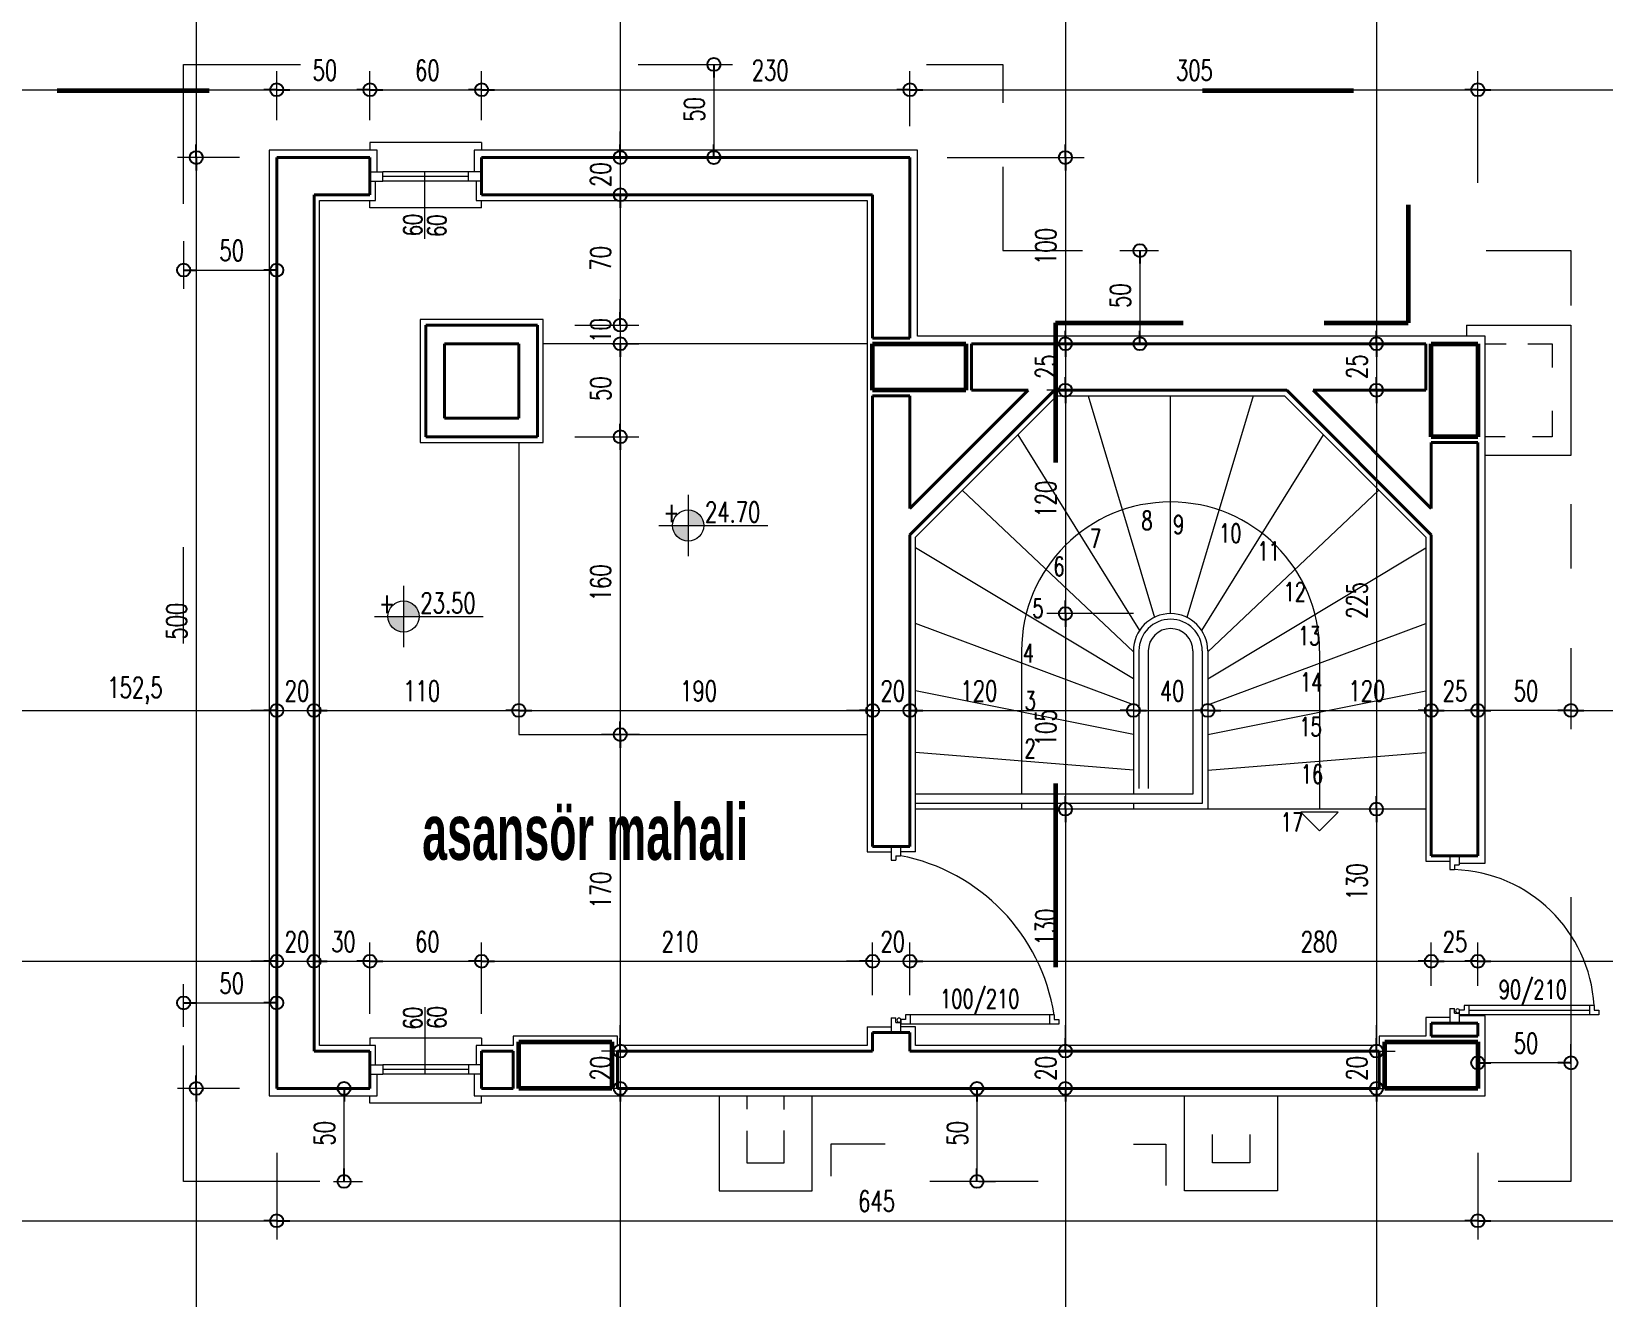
# Model space of a CAD drawing. Header units: millimetres. Extents: x 2016.56 to 2021.8, y 13721.83 to 13722.48.
# Drawn here: x 2018.4414 to 2018.6103, y 13722.1103 to 13722.2463 of the extents above; entities that cross this region are included whole.
import ezdxf

# ---------------------------------------------------------------- set-up
doc = ezdxf.new("R2010")
doc.units = ezdxf.units.MM
for name, pattern in [('ACAD_ISO04W100', [30, 24, -3, 0, -3]), ('ACAD_ISO07W100', [3, 0, -3]), ('HIDDEN', [0.375, 0.25, -0.125])]:
    doc.linetypes.add(name, pattern=pattern)
doc.layers.get('0').update_dxf_attribs({"lineweight": 20})
for name, color, linetype, lineweight in [('aks', 1, 'Continuous', 9), ('DH', 7, 'Continuous', 20), ('DUVAR', 4, 'Continuous', 40), ('DV', 7, 'Continuous', 20), ('kesit', 5, 'Continuous', 60), ('kolon', 5, 'Continuous', 60), ('PENCERE', 3, 'Continuous', 13), ('SIVA', 7, 'Continuous', 20), ('TEFRİŞ', 11, 'Continuous', 9), ('TEXT', 7, 'Continuous', 20)]:
    doc.layers.add(name, color=color, linetype=linetype, lineweight=lineweight)
doc.styles.get("Standard").update_dxf_attribs({"font": 'txt.shx', "width": 0.7, "height": 11})
doc.styles.add('style1', font='swisscbo.ttf', dxfattribs={"width": 0.75, "height": 11})

msp = doc.modelspace()

# ---------------------------------------------------------------- hatches: boundary and pattern name
at = {"layer": 'TEXT'}
h = msp.add_hatch(color=256, dxfattribs=at)
h.paths.add_polyline_path([(2018.511975372165, 13722.19325363505), (2018.510295372166, 13722.19325363505, 0.414213562373095), (2018.511975372165, 13722.19157363505)])
h.paths.add_polyline_path([(2018.511975372165, 13722.19493363505), (2018.511975372165, 13722.19325363505), (2018.513655372165, 13722.19325363505, 0.4142135623730571)])
h = msp.add_hatch(color=256, dxfattribs=at)
h.paths.add_polyline_path([(2018.481409301934, 13722.18348914332), (2018.479729301934, 13722.18348914332, 0.414213562373095), (2018.481409301934, 13722.18180914332)])
h.paths.add_polyline_path([(2018.481409301934, 13722.18516914332), (2018.481409301934, 13722.18348914332), (2018.483089301934, 13722.18348914332, 0.4142135623730571)])

# ---------------------------------------------------------------- linework, layer by layer
at = {"linetype": 'ACAD_ISO07W100'}
for p, q in [((2018.457790658595, 13722.2278067837), (2018.457790658595, 13722.24278914312)), ((2018.457790658595, 13722.24278914312), (2018.470349410193, 13722.24278914312)), ((2018.506602834975, 13722.24278914312), (2018.515636829871, 13722.24278914312)), ((2018.537580726231, 13722.24278914312), (2018.545790658595, 13722.24278914312)), ((2018.545790658595, 13722.24278914312), (2018.545790658595, 13722.23866088024)), ((2018.545790658595, 13722.23178350147), (2018.545790658595, 13722.22278914312)), ((2018.545790658595, 13722.22278914312), (2018.554340786524, 13722.22278914312)), ((2018.597679698127, 13722.22278914312), (2018.606790658595, 13722.22278914312)), ((2018.606790658595, 13722.22278914312), (2018.606790658595, 13722.21687998589)), ((2018.606790658595, 13722.19556451949), (2018.606790658595, 13722.18864761446)), ((2018.457790658595, 13722.1805910392), (2018.457790658595, 13722.19093344849)), ((2018.606790658595, 13722.15332780989), (2018.606790658595, 13722.12278914312)), ((2018.457790658595, 13722.12278914312), (2018.457790658595, 13722.13739414226)), ((2018.472422983958, 13722.12278914312), (2018.457790658595, 13722.12278914312)), ((2018.549574636559, 13722.12278914312), (2018.53794290077, 13722.12278914312)), ((2018.606790658595, 13722.12278914312), (2018.598973429545, 13722.12278914312))]:
    msp.add_line(p, q, dxfattribs=at)
at = {"color": 0, "lineweight": -2}
for p, q in [((2018.51473630842, 13722.24278914312), (2018.51473630842, 13722.24138914312)), ((2018.467790658595, 13722.24006473084), (2018.466390658595, 13722.24006473084)), ((2018.467790658595, 13722.24006473084), (2018.469190658595, 13722.24006473084)), ((2018.477790658595, 13722.24006473084), (2018.476390658595, 13722.24006473084)), ((2018.477790658595, 13722.24006473084), (2018.479190658595, 13722.24006473084)), ((2018.489790658595, 13722.24006473084), (2018.488390658595, 13722.24006473084)), ((2018.489790658595, 13722.24006473084), (2018.491190658595, 13722.24006473084)), ((2018.535790658595, 13722.24006473084), (2018.534390658595, 13722.24006473084)), ((2018.535790658595, 13722.24006473084), (2018.537190658595, 13722.24006473084)), ((2018.596790658595, 13722.24006473084), (2018.595390658595, 13722.24006473084)), ((2018.596790658595, 13722.24006473084), (2018.598190658595, 13722.24006473084)), ((2018.459137729075, 13722.23278914313), (2018.459137729075, 13722.23418914312)), ((2018.504677612935, 13722.23278914313), (2018.504677612935, 13722.23418914312)), ((2018.504677612935, 13722.23278914313), (2018.504677612935, 13722.23418914312)), ((2018.51473630842, 13722.23278914313), (2018.51473630842, 13722.23418914312)), ((2018.552498246343, 13722.23278914313), (2018.552498246343, 13722.23418914312)), ((2018.459137729075, 13722.23278914313), (2018.459137729075, 13722.23138914312)), ((2018.552498246343, 13722.23278914313), (2018.552498246343, 13722.23138914312)), ((2018.504677612935, 13722.22878914312), (2018.504677612935, 13722.22738914313)), ((2018.504677612935, 13722.22878914312), (2018.504677612935, 13722.22738914313)), ((2018.560493275615, 13722.22278914312), (2018.560493275615, 13722.22138914312)), ((2018.457790658595, 13722.22070061257), (2018.459190658595, 13722.22070061257)), ((2018.467790658595, 13722.22070061257), (2018.466390658595, 13722.22070061257)), ((2018.504677612935, 13722.21478914313), (2018.504677612935, 13722.21618914312)), ((2018.504677612935, 13722.21478914313), (2018.504677612935, 13722.21618914312)), ((2018.552498246343, 13722.21278914312), (2018.552498246343, 13722.21418914312)), ((2018.560493275615, 13722.21278914312), (2018.560493275615, 13722.21418914312)), ((2018.585903704254, 13722.21278914312), (2018.585903704254, 13722.21418914312)), ((2018.504677612935, 13722.21278914312), (2018.504677612935, 13722.21138914312)), ((2018.504677612935, 13722.21278914312), (2018.504677612935, 13722.21138914312)), ((2018.552498246343, 13722.21278914312), (2018.552498246343, 13722.21138914312)), ((2018.585903704254, 13722.21278914312), (2018.585903704254, 13722.21138914312)), ((2018.552498246343, 13722.20778914312), (2018.552498246343, 13722.20918914312)), ((2018.585903704254, 13722.20778914312), (2018.585903704254, 13722.20918914312)), ((2018.552498246343, 13722.20778914312), (2018.552498246343, 13722.20638914312)), ((2018.585903704254, 13722.20778914312), (2018.585903704254, 13722.20638914312)), ((2018.504677612935, 13722.20278914312), (2018.504677612935, 13722.20418914312)), ((2018.504677612935, 13722.20278914312), (2018.504677612935, 13722.20138914312)), ((2018.552498246343, 13722.18378914312), (2018.552498246343, 13722.18518914312)), ((2018.552498246343, 13722.18378914312), (2018.552498246343, 13722.18238914312)), ((2018.467790658595, 13722.17338691668), (2018.466390658595, 13722.17338691668)), ((2018.467790658595, 13722.17338691668), (2018.466390658595, 13722.17338691668)), ((2018.471790658595, 13722.17338691668), (2018.473190658595, 13722.17338691668)), ((2018.471790658595, 13722.17338691668), (2018.473190658595, 13722.17338691668)), ((2018.493790658595, 13722.17338691668), (2018.492390658595, 13722.17338691668)), ((2018.493790658595, 13722.17338691668), (2018.495190658595, 13722.17338691668)), ((2018.531790658595, 13722.17338691668), (2018.530390658595, 13722.17338691668)), ((2018.531790658595, 13722.17338691668), (2018.530390658595, 13722.17338691668)), ((2018.535790658595, 13722.17338691668), (2018.537190658595, 13722.17338691668)), ((2018.535790658595, 13722.17338691668), (2018.537190658595, 13722.17338691668)), ((2018.559790658595, 13722.17338691668), (2018.558390658595, 13722.17338691668)), ((2018.559790658595, 13722.17338691668), (2018.561190658595, 13722.17338691668)), ((2018.567790658595, 13722.17338691668), (2018.566390658595, 13722.17338691668)), ((2018.567790658595, 13722.17338691668), (2018.569190658595, 13722.17338691668)), ((2018.591790658595, 13722.17338691668), (2018.590390658595, 13722.17338691668)), ((2018.591790658595, 13722.17338691668), (2018.593190658595, 13722.17338691668)), ((2018.596790658595, 13722.17338691668), (2018.595390658595, 13722.17338691668)), ((2018.596790658595, 13722.17338691668), (2018.598190658595, 13722.17338691668)), ((2018.606790658595, 13722.17338691668), (2018.605390658595, 13722.17338691668)), ((2018.606790658595, 13722.17338691668), (2018.608190658595, 13722.17338691668)), ((2018.504677612935, 13722.17078914312), (2018.504677612935, 13722.17218914312)), ((2018.504677612935, 13722.17078914312), (2018.504677612935, 13722.16938914312)), ((2018.552498246343, 13722.16278914312), (2018.552498246343, 13722.16418914312)), ((2018.585903704254, 13722.16278914312), (2018.585903704254, 13722.16418914312)), ((2018.552498246343, 13722.16278914312), (2018.552498246343, 13722.16138914312)), ((2018.585903704254, 13722.16278914312), (2018.585903704254, 13722.16138914312)), ((2018.467790658595, 13722.14644399449), (2018.466390658595, 13722.14644399449)), ((2018.467790658595, 13722.14644399449), (2018.466390658595, 13722.14644399449)), ((2018.471790658595, 13722.14644399449), (2018.473190658595, 13722.14644399449)), ((2018.471790658595, 13722.14644399449), (2018.473190658595, 13722.14644399449)), ((2018.477790658595, 13722.14644399449), (2018.476390658595, 13722.14644399449)), ((2018.477790658595, 13722.14644399449), (2018.479190658595, 13722.14644399449)), ((2018.489790658595, 13722.14644399449), (2018.488390658595, 13722.14644399449)), ((2018.489790658595, 13722.14644399449), (2018.491190658595, 13722.14644399449)), ((2018.531790658595, 13722.14644399449), (2018.530390658595, 13722.14644399449)), ((2018.531790658595, 13722.14644399449), (2018.530390658595, 13722.14644399449)), ((2018.535790658595, 13722.14644399449), (2018.537190658595, 13722.14644399449)), ((2018.535790658595, 13722.14644399449), (2018.537190658595, 13722.14644399449)), ((2018.591790658595, 13722.14644399449), (2018.590390658595, 13722.14644399449)), ((2018.591790658595, 13722.14644399449), (2018.593190658595, 13722.14644399449)), ((2018.596790658595, 13722.14644399449), (2018.595390658595, 13722.14644399449)), ((2018.596790658595, 13722.14644399449), (2018.598190658595, 13722.14644399449)), ((2018.457790658595, 13722.14197629887), (2018.459190658595, 13722.14197629887)), ((2018.467790658595, 13722.14197629887), (2018.466390658595, 13722.14197629887)), ((2018.504677612935, 13722.13678914312), (2018.504677612935, 13722.13818914312)), ((2018.504677612935, 13722.13678914312), (2018.504677612935, 13722.13818914312)), ((2018.552498246343, 13722.13678914312), (2018.552498246343, 13722.13818914312)), ((2018.552498246343, 13722.13678914312), (2018.552498246343, 13722.13818914312)), ((2018.585903704254, 13722.13678914312), (2018.585903704254, 13722.13818914312)), ((2018.585903704254, 13722.13678914312), (2018.585903704254, 13722.13818914312)), ((2018.596790658595, 13722.13553511066), (2018.598190658595, 13722.13553511066)), ((2018.606790658595, 13722.13553511066), (2018.605390658595, 13722.13553511066)), ((2018.459137729075, 13722.13278914312), (2018.459137729075, 13722.13418914312)), ((2018.459137729075, 13722.13278914312), (2018.459137729075, 13722.13138914312)), ((2018.475013836221, 13722.13278914312), (2018.475013836221, 13722.13138914312)), ((2018.504677612935, 13722.13278914312), (2018.504677612935, 13722.13138914312)), ((2018.504677612935, 13722.13278914312), (2018.504677612935, 13722.13138914312)), ((2018.542995601287, 13722.13278914312), (2018.542995601287, 13722.13138914312)), ((2018.552498246343, 13722.13278914312), (2018.552498246343, 13722.13138914312)), ((2018.552498246343, 13722.13278914312), (2018.552498246343, 13722.13138914312)), ((2018.585903704254, 13722.13278914312), (2018.585903704254, 13722.13138914312)), ((2018.585903704254, 13722.13278914312), (2018.585903704254, 13722.13138914312)), ((2018.475013836221, 13722.12278914312), (2018.475013836221, 13722.12418914312)), ((2018.542995601287, 13722.12278914312), (2018.542995601287, 13722.12418914312)), ((2018.467790658595, 13722.11856572327), (2018.466390658595, 13722.11856572327)), ((2018.467790658595, 13722.11856572327), (2018.469190658595, 13722.11856572327)), ((2018.596790658595, 13722.11856572327), (2018.595390658595, 13722.11856572327)), ((2018.596790658595, 13722.11856572327), (2018.598190658595, 13722.11856572327))]:
    msp.add_line(p, q, dxfattribs=at)
msp.add_line((2018.563790658595, 13722.18378914312), (2018.563790658595, 13722.20718914312))
for centre in [(2018.51473630842, 13722.24278914312), (2018.467790658595, 13722.24006473084), (2018.467790658595, 13722.24006473084), (2018.477790658595, 13722.24006473084), (2018.477790658595, 13722.24006473084), (2018.489790658595, 13722.24006473084), (2018.489790658595, 13722.24006473084), (2018.535790658595, 13722.24006473084), (2018.535790658595, 13722.24006473084), (2018.596790658595, 13722.24006473084), (2018.596790658595, 13722.24006473084), (2018.459137729075, 13722.23278914313), (2018.459137729075, 13722.23278914313), (2018.504677612935, 13722.23278914313), (2018.504677612935, 13722.23278914313), (2018.51473630842, 13722.23278914313), (2018.552498246343, 13722.23278914313), (2018.552498246343, 13722.23278914313), (2018.504677612935, 13722.22878914312), (2018.504677612935, 13722.22878914312), (2018.560493275615, 13722.22278914312), (2018.457790658595, 13722.22070061257), (2018.467790658595, 13722.22070061257), (2018.504677612935, 13722.21478914313), (2018.504677612935, 13722.21478914313), (2018.504677612935, 13722.21278914312), (2018.504677612935, 13722.21278914312), (2018.552498246343, 13722.21278914312), (2018.552498246343, 13722.21278914312), (2018.560493275615, 13722.21278914312), (2018.585903704254, 13722.21278914312), (2018.585903704254, 13722.21278914312), (2018.552498246343, 13722.20778914312), (2018.552498246343, 13722.20778914312), (2018.585903704254, 13722.20778914312), (2018.585903704254, 13722.20778914312), (2018.504677612935, 13722.20278914312), (2018.504677612935, 13722.20278914312), (2018.552498246343, 13722.18378914312), (2018.552498246343, 13722.18378914312), (2018.467790658595, 13722.17338691668), (2018.467790658595, 13722.17338691668), (2018.471790658595, 13722.17338691668), (2018.471790658595, 13722.17338691668), (2018.493790658595, 13722.17338691668), (2018.493790658595, 13722.17338691668), (2018.531790658595, 13722.17338691668), (2018.531790658595, 13722.17338691668), (2018.535790658595, 13722.17338691668), (2018.535790658595, 13722.17338691668), (2018.559790658595, 13722.17338691668), (2018.559790658595, 13722.17338691668), (2018.567790658595, 13722.17338691668), (2018.567790658595, 13722.17338691668), (2018.591790658595, 13722.17338691668), (2018.591790658595, 13722.17338691668), (2018.596790658595, 13722.17338691668), (2018.596790658595, 13722.17338691668), (2018.606790658595, 13722.17338691668), (2018.606790658595, 13722.17338691668), (2018.504677612935, 13722.17078914312), (2018.504677612935, 13722.17078914312), (2018.552498246343, 13722.16278914312), (2018.552498246343, 13722.16278914312), (2018.585903704254, 13722.16278914312), (2018.585903704254, 13722.16278914312), (2018.467790658595, 13722.14644399449), (2018.467790658595, 13722.14644399449), (2018.471790658595, 13722.14644399449), (2018.471790658595, 13722.14644399449), (2018.477790658595, 13722.14644399449), (2018.477790658595, 13722.14644399449), (2018.489790658595, 13722.14644399449), (2018.489790658595, 13722.14644399449), (2018.531790658595, 13722.14644399449), (2018.531790658595, 13722.14644399449), (2018.535790658595, 13722.14644399449), (2018.535790658595, 13722.14644399449), (2018.591790658595, 13722.14644399449), (2018.591790658595, 13722.14644399449), (2018.596790658595, 13722.14644399449), (2018.596790658595, 13722.14644399449), (2018.457790658595, 13722.14197629887), (2018.467790658595, 13722.14197629887), (2018.504677612935, 13722.13678914312), (2018.504677612935, 13722.13678914312), (2018.552498246343, 13722.13678914312), (2018.552498246343, 13722.13678914312), (2018.585903704254, 13722.13678914312), (2018.585903704254, 13722.13678914312), (2018.596790658595, 13722.13553511066), (2018.606790658595, 13722.13553511066), (2018.459137729075, 13722.13278914312), (2018.459137729075, 13722.13278914312), (2018.475013836221, 13722.13278914312), (2018.504677612935, 13722.13278914312), (2018.504677612935, 13722.13278914312), (2018.542995601287, 13722.13278914312), (2018.552498246343, 13722.13278914312), (2018.552498246343, 13722.13278914312), (2018.585903704254, 13722.13278914312), (2018.585903704254, 13722.13278914312), (2018.475013836221, 13722.12278914312), (2018.542995601287, 13722.12278914312), (2018.467790658595, 13722.11856572327), (2018.467790658595, 13722.11856572327), (2018.596790658595, 13722.11856572327), (2018.596790658595, 13722.11856572327)]:
    msp.add_circle(centre, 0.0007, dxfattribs=at)
for radius in [0.016, 0.004]:
    msp.add_arc((2018.563790658595, 13722.17978914312), radius, 0, 180)
at = {"layer": 'aks', "linetype": 'HIDDEN', "ltscale": 30}
for p, q in [((2018.597590658595, 13722.21278914312), (2018.59981798119, 13722.21278914312)), ((2018.602173970499, 13722.21278914312), (2018.604790658595, 13722.21278914312)), ((2018.604790658595, 13722.21278914312), (2018.604790658595, 13722.21022378528)), ((2018.604790658595, 13722.2055870668), (2018.604790658595, 13722.20278914312)), ((2018.599739932918, 13722.20278914312), (2018.597590658595, 13722.20278914312)), ((2018.604790658595, 13722.20278914312), (2018.602672504239, 13722.20278914312)), ((2018.518290658595, 13722.13198914312), (2018.518290658595, 13722.13056520468)), ((2018.522290658595, 13722.13050437843), (2018.522290658595, 13722.13198914312)), ((2018.518290658595, 13722.12821604625), (2018.518290658595, 13722.12478914312)), ((2018.522290658595, 13722.12478914312), (2018.522290658595, 13722.1282801949)), ((2018.568290658595, 13722.12478914312), (2018.568290658595, 13722.12783700729)), ((2018.572290658595, 13722.127834581), (2018.572290658595, 13722.12478914312)), ((2018.533141844839, 13722.12678914312), (2018.527290658595, 13722.12678914312)), ((2018.527290658595, 13722.12678914312), (2018.527290658595, 13722.12337062484)), ((2018.559807741723, 13722.12678914312), (2018.563290658595, 13722.12678914312)), ((2018.563290658595, 13722.12678914312), (2018.563290658595, 13722.1223665282)), ((2018.518290658595, 13722.12478914312), (2018.522290658595, 13722.12478914312)), ((2018.572290658595, 13722.12478914312), (2018.568290658595, 13722.12478914312))]:
    msp.add_line(p, q, dxfattribs=at)
at = {"layer": 'DH', "lineweight": 20}
for p, q in [((2018.467790658595, 13722.23678914312), (2018.467790658595, 13722.24206473084)), ((2018.467790658595, 13722.23678914312), (2018.467790658595, 13722.24206473084)), ((2018.477790658595, 13722.23678914312), (2018.477790658595, 13722.24206473084)), ((2018.477790658595, 13722.23678914312), (2018.477790658595, 13722.24206473084)), ((2018.489790658595, 13722.23678914312), (2018.489790658595, 13722.24206473084)), ((2018.489790658595, 13722.23678914312), (2018.489790658595, 13722.24206473084)), ((2018.535790658595, 13722.23678914312), (2018.535790658595, 13722.24206473084)), ((2018.535790658595, 13722.23615134927), (2018.535790658595, 13722.24206473084)), ((2018.596790658595, 13722.23342693698), (2018.596790658595, 13722.24206473084)), ((2018.596790658595, 13722.23006473084), (2018.596790658595, 13722.24206473084)), ((2018.457790658595, 13722.2238067837), (2018.457790658595, 13722.21870061257)), ((2018.467790658595, 13722.2238067837), (2018.467790658595, 13722.21870061257)), ((2018.606790658595, 13722.18008802991), (2018.606790658595, 13722.17138691669)), ((2018.471790658595, 13722.17681598682), (2018.471790658595, 13722.17138691669)), ((2018.535790658595, 13722.17761086487), (2018.535790658595, 13722.17138691669)), ((2018.535790658595, 13722.17761086487), (2018.535790658595, 13722.17138691669)), ((2018.596790658595, 13722.17735760393), (2018.596790658595, 13722.17138691669)), ((2018.467790658595, 13722.17614489453), (2018.467790658595, 13722.17138691669)), ((2018.467790658595, 13722.17614489453), (2018.467790658595, 13722.17138691669)), ((2018.471790658595, 13722.1762446014), (2018.471790658595, 13722.17138691669)), ((2018.531790658595, 13722.17653441923), (2018.531790658595, 13722.17138691669)), ((2018.531790658595, 13722.1759898775), (2018.531790658595, 13722.17138691669)), ((2018.591790658595, 13722.17657400631), (2018.591790658595, 13722.17138691669)), ((2018.591790658595, 13722.17657400631), (2018.591790658595, 13722.17138691669)), ((2018.493790658595, 13722.17479390652), (2018.493790658595, 13722.17138691669)), ((2018.493790658595, 13722.17479390652), (2018.493790658595, 13722.17138691669)), ((2018.596790658595, 13722.17440445228), (2018.596790658595, 13722.17138691669)), ((2018.606790658595, 13722.17440445228), (2018.606790658595, 13722.17138691669)), ((2018.559790658595, 13722.17279964779), (2018.559790658595, 13722.17138691669)), ((2018.559790658595, 13722.17279964779), (2018.559790658595, 13722.17138691669)), ((2018.567790658595, 13722.17279964779), (2018.567790658595, 13722.17138691669)), ((2018.567790658595, 13722.17279964779), (2018.567790658595, 13722.17138691669)), ((2018.467790658595, 13722.142333676), (2018.467790658595, 13722.14844399449)), ((2018.467790658595, 13722.1425646982), (2018.467790658595, 13722.14844399449)), ((2018.471790658595, 13722.14078914312), (2018.471790658595, 13722.14844399449)), ((2018.471790658595, 13722.14055812092), (2018.471790658595, 13722.14844399449)), ((2018.477790658595, 13722.14078914312), (2018.477790658595, 13722.14844399449)), ((2018.477790658595, 13722.14078914312), (2018.477790658595, 13722.14844399449)), ((2018.489790658595, 13722.14078914312), (2018.489790658595, 13722.14844399449)), ((2018.489790658595, 13722.14078914312), (2018.489790658595, 13722.14844399449)), ((2018.531790658595, 13722.14278914312), (2018.531790658595, 13722.14844399449)), ((2018.531790658595, 13722.14278914312), (2018.531790658595, 13722.14844399449)), ((2018.535790658595, 13722.14278914312), (2018.535790658595, 13722.14844399449)), ((2018.535790658595, 13722.14278914312), (2018.535790658595, 13722.14844399449)), ((2018.591790658595, 13722.14378914312), (2018.591790658595, 13722.14844399449)), ((2018.591790658595, 13722.14378914312), (2018.591790658595, 13722.14844399449)), ((2018.596790658595, 13722.14378914312), (2018.596790658595, 13722.14844399449)), ((2018.596790658595, 13722.14378914312), (2018.596790658595, 13722.14844399449)), ((2018.457790658595, 13722.13940356984), (2018.457790658595, 13722.14397629887)), ((2018.467790658595, 13722.14139414225), (2018.467790658595, 13722.14397629887)), ((2018.606790658595, 13722.13543004204), (2018.606790658595, 13722.13753511065)), ((2018.596790658595, 13722.13410640254), (2018.596790658595, 13722.13353511066)), ((2018.467790658595, 13722.12585407168), (2018.467790658595, 13722.11656572327)), ((2018.467790658595, 13722.12585407168), (2018.467790658595, 13722.11656572327)), ((2018.596790658595, 13722.12585407168), (2018.596790658595, 13722.11656572327)), ((2018.596790658595, 13722.12585407168), (2018.596790658595, 13722.11656572327))]:
    msp.add_line(p, q, dxfattribs=at)
at = {"layer": 'DH'}
for p, q in [((2018.320690658595, 13722.24006473084), (2018.466390658595, 13722.24006473084)), ((2018.469190658595, 13722.24006473084), (2018.476390658595, 13722.24006473084)), ((2018.479190658595, 13722.24006473084), (2018.488390658595, 13722.24006473084)), ((2018.491190658595, 13722.24006473084), (2018.534390658595, 13722.24006473084)), ((2018.537190658595, 13722.24006473084), (2018.595390658595, 13722.24006473084)), ((2018.598190658595, 13722.24006473084), (2018.769890658595, 13722.24006473084)), ((2018.459190658595, 13722.22070061257), (2018.466390658595, 13722.22070061257)), ((2018.438690658595, 13722.17338691668), (2018.466390658595, 13722.17338691668)), ((2018.466390658595, 13722.17338691668), (2018.464990658595, 13722.17338691668)), ((2018.467790658595, 13722.17338691668), (2018.471790658595, 13722.17338691668)), ((2018.473190658595, 13722.17338691668), (2018.492390658595, 13722.17338691668)), ((2018.473190658595, 13722.17338691668), (2018.474590658595, 13722.17338691668)), ((2018.495190658595, 13722.17338691668), (2018.530390658595, 13722.17338691668)), ((2018.530390658595, 13722.17338691668), (2018.528990658595, 13722.17338691668)), ((2018.531790658595, 13722.17338691668), (2018.535790658595, 13722.17338691668)), ((2018.537190658595, 13722.17338691668), (2018.558390658595, 13722.17338691668)), ((2018.537190658595, 13722.17338691668), (2018.538590658595, 13722.17338691668)), ((2018.561190658595, 13722.17338691668), (2018.566390658595, 13722.17338691668)), ((2018.569190658595, 13722.17338691668), (2018.590390658595, 13722.17338691668)), ((2018.593190658595, 13722.17338691668), (2018.595390658595, 13722.17338691668)), ((2018.605390658595, 13722.17338691668), (2018.598190658595, 13722.17338691668)), ((2018.608190658595, 13722.17338691668), (2018.651890658595, 13722.17338691668)), ((2018.339690658595, 13722.14644399449), (2018.466390658595, 13722.14644399449)), ((2018.466390658595, 13722.14644399449), (2018.464990658595, 13722.14644399449)), ((2018.467790658595, 13722.14644399449), (2018.471790658595, 13722.14644399449)), ((2018.473190658595, 13722.14644399449), (2018.476390658595, 13722.14644399449)), ((2018.473190658595, 13722.14644399449), (2018.474590658595, 13722.14644399449)), ((2018.479190658595, 13722.14644399449), (2018.488390658595, 13722.14644399449)), ((2018.491190658595, 13722.14644399449), (2018.530390658595, 13722.14644399449)), ((2018.530390658595, 13722.14644399449), (2018.528990658595, 13722.14644399449)), ((2018.531790658595, 13722.14644399449), (2018.535790658595, 13722.14644399449)), ((2018.537190658595, 13722.14644399449), (2018.590390658595, 13722.14644399449)), ((2018.537190658595, 13722.14644399449), (2018.538590658595, 13722.14644399449)), ((2018.593190658595, 13722.14644399449), (2018.595390658595, 13722.14644399449)), ((2018.598190658595, 13722.14644399449), (2018.750890658595, 13722.14644399449)), ((2018.459190658595, 13722.14197629887), (2018.466390658595, 13722.14197629887)), ((2018.605390658595, 13722.13553511066), (2018.598190658595, 13722.13553511066)), ((2018.324690658595, 13722.11856572327), (2018.466390658595, 13722.11856572327)), ((2018.469190658595, 13722.11856572327), (2018.595390658595, 13722.11856572327)), ((2018.598190658595, 13722.11856572327), (2018.765890658595, 13722.11856572327))]:
    msp.add_line(p, q, dxfattribs=at)
at = {"layer": 'DUVAR'}
for p, q in [((2018.467790658595, 13722.23278914313), (2018.467790658595, 13722.13278914312)), ((2018.477790658595, 13722.23278914313), (2018.467790658595, 13722.23278914313)), ((2018.477790658595, 13722.22878914312), (2018.477790658595, 13722.23278914313)), ((2018.535790658595, 13722.23278914313), (2018.489790658595, 13722.23278914313)), ((2018.489790658595, 13722.22878914312), (2018.489790658595, 13722.23278914313)), ((2018.535790658595, 13722.21338914312), (2018.535790658595, 13722.23278914313)), ((2018.471790658595, 13722.22878914312), (2018.471790658595, 13722.13678914312)), ((2018.477790658595, 13722.22878914312), (2018.471790658595, 13722.22878914312)), ((2018.531790658595, 13722.22878914312), (2018.489790658595, 13722.22878914312)), ((2018.531790658595, 13722.21338914312), (2018.531790658595, 13722.22878914312)), ((2018.495790658595, 13722.21478914313), (2018.483790658595, 13722.21478914313)), ((2018.483790658595, 13722.21478914313), (2018.483790658595, 13722.20278914312)), ((2018.495790658595, 13722.20278914312), (2018.495790658595, 13722.21478914313)), ((2018.493790658595, 13722.21278914312), (2018.485790658595, 13722.21278914312)), ((2018.485790658595, 13722.21278914312), (2018.485790658595, 13722.20478914312)), ((2018.493790658595, 13722.20478914312), (2018.493790658595, 13722.21278914312)), ((2018.535790658595, 13722.21338914312), (2018.531790658595, 13722.21338914312)), ((2018.542390658595, 13722.21278914312), (2018.591190658595, 13722.21278914312)), ((2018.542390658595, 13722.21278914312), (2018.542390658595, 13722.20778914312)), ((2018.591190658595, 13722.20778914312), (2018.591190658595, 13722.21278914312)), ((2018.535790658595, 13722.20718914312), (2018.531790658595, 13722.20718914312)), ((2018.531790658595, 13722.20718914312), (2018.531790658595, 13722.15878914312)), ((2018.535790658595, 13722.19226280909), (2018.551316992634, 13722.20778914312)), ((2018.535790658595, 13722.19509123621), (2018.548488565509, 13722.20778914312)), ((2018.535790658595, 13722.20718914312), (2018.535790658595, 13722.19509123621)), ((2018.542390658595, 13722.20778914312), (2018.548488565509, 13722.20778914312)), ((2018.551316992634, 13722.20778914312), (2018.576264324556, 13722.20778914312)), ((2018.591790658595, 13722.19226280909), (2018.576264324556, 13722.20778914312)), ((2018.591790658595, 13722.19509123621), (2018.57909275168, 13722.20778914312)), ((2018.57909275168, 13722.20778914312), (2018.591190658595, 13722.20778914312)), ((2018.485790658595, 13722.20478914312), (2018.493790658595, 13722.20478914312)), ((2018.483790658595, 13722.20278914312), (2018.495790658595, 13722.20278914312)), ((2018.591790658595, 13722.20218914312), (2018.591790658595, 13722.19509123621)), ((2018.591790658595, 13722.20218914312), (2018.596790658595, 13722.20218914312)), ((2018.596790658595, 13722.20218914312), (2018.596790658595, 13722.15778914312)), ((2018.535790658595, 13722.19226280909), (2018.535790658595, 13722.15878914312)), ((2018.591790658595, 13722.19226280909), (2018.591790658595, 13722.15778914312)), ((2018.531790658595, 13722.15878914312), (2018.535790658595, 13722.15878914312)), ((2018.591790658595, 13722.15778914312), (2018.596790658595, 13722.15778914312)), ((2018.591790658595, 13722.13978914312), (2018.596790658595, 13722.13978914312)), ((2018.591790658595, 13722.13978914312), (2018.591790658595, 13722.13838914312)), ((2018.596790658595, 13722.13978914312), (2018.596790658595, 13722.13838914312)), ((2018.531790658595, 13722.13878914312), (2018.535790658595, 13722.13878914312)), ((2018.531790658595, 13722.13878914312), (2018.531790658595, 13722.13678914312)), ((2018.535790658595, 13722.13878914312), (2018.535790658595, 13722.13678914312)), ((2018.591790658595, 13722.13838914312), (2018.596790658595, 13722.13838914312)), ((2018.477790658595, 13722.13678914312), (2018.471790658595, 13722.13678914312)), ((2018.477790658595, 13722.13678914312), (2018.477790658595, 13722.13278914312)), ((2018.489790658595, 13722.13678914312), (2018.489790658595, 13722.13278914312)), ((2018.493190658595, 13722.13678914312), (2018.489790658595, 13722.13678914312)), ((2018.493190658595, 13722.13278914312), (2018.493190658595, 13722.13678914312)), ((2018.531790658595, 13722.13678914312), (2018.504390658595, 13722.13678914312)), ((2018.504390658595, 13722.13678914312), (2018.504390658595, 13722.13278914312)), ((2018.586190658595, 13722.13678914312), (2018.535790658595, 13722.13678914312)), ((2018.586190658595, 13722.13678914312), (2018.586190658595, 13722.13278914312)), ((2018.477790658595, 13722.13278914312), (2018.467790658595, 13722.13278914312)), ((2018.493190658595, 13722.13278914312), (2018.489790658595, 13722.13278914312)), ((2018.586190658595, 13722.13278914312), (2018.504390658595, 13722.13278914312))]:
    msp.add_line(p, q, dxfattribs=at)
at = {"layer": 'DV'}
for p, q in [((2018.459137729075, 13722.37338914312), (2018.459137729075, 13722.23418914312)), ((2018.504677612935, 13722.37338914312), (2018.504677612935, 13722.23418914312)), ((2018.585903704254, 13722.37338914312), (2018.585903704254, 13722.21418914312)), ((2018.552498246343, 13722.35938914312), (2018.552498246343, 13722.23418914312)), ((2018.51473630842, 13722.24138914312), (2018.51473630842, 13722.23418914312)), ((2018.504677612935, 13722.23418914312), (2018.504677612935, 13722.23558914312)), ((2018.504677612935, 13722.23278914313), (2018.504677612935, 13722.22878914312)), ((2018.459137729075, 13722.23138914312), (2018.459137729075, 13722.13418914312)), ((2018.552498246343, 13722.23138914312), (2018.552498246343, 13722.21418914312)), ((2018.504677612935, 13722.22738914313), (2018.504677612935, 13722.21618914312)), ((2018.504677612935, 13722.22738914313), (2018.504677612935, 13722.22598914312)), ((2018.560493275615, 13722.22138914312), (2018.560493275615, 13722.21418914312)), ((2018.504677612935, 13722.21618914312), (2018.504677612935, 13722.21758914312)), ((2018.504677612935, 13722.21478914313), (2018.504677612935, 13722.21278914312)), ((2018.504677612935, 13722.21138914312), (2018.504677612935, 13722.20418914312)), ((2018.504677612935, 13722.21138914312), (2018.504677612935, 13722.20998914312)), ((2018.552498246343, 13722.21138914312), (2018.552498246343, 13722.20918914312)), ((2018.585903704254, 13722.21138914312), (2018.585903704254, 13722.20918914312)), ((2018.552498246343, 13722.20638914312), (2018.552498246343, 13722.18518914312)), ((2018.585903704254, 13722.20638914312), (2018.585903704254, 13722.16418914312)), ((2018.504677612935, 13722.20138914312), (2018.504677612935, 13722.17218914312)), ((2018.552498246343, 13722.18238914312), (2018.552498246343, 13722.16418914312)), ((2018.504677612935, 13722.16938914312), (2018.504677612935, 13722.13818914312)), ((2018.552498246343, 13722.16138914312), (2018.552498246343, 13722.13818914312)), ((2018.585903704254, 13722.16138914312), (2018.585903704254, 13722.13818914312)), ((2018.504677612935, 13722.13818914312), (2018.504677612935, 13722.13958914312)), ((2018.552498246343, 13722.13818914312), (2018.552498246343, 13722.13958914312)), ((2018.585903704254, 13722.13818914312), (2018.585903704254, 13722.13958914312)), ((2018.504677612935, 13722.13678914312), (2018.504677612935, 13722.13278914312)), ((2018.552498246343, 13722.13678914312), (2018.552498246343, 13722.13278914312)), ((2018.585903704254, 13722.13678914312), (2018.585903704254, 13722.13278914312)), ((2018.459137729075, 13722.13138914312), (2018.459137729075, 13722.00518914312)), ((2018.475013836221, 13722.12418914312), (2018.475013836221, 13722.13138914312)), ((2018.504677612935, 13722.13138914312), (2018.504677612935, 13722.00118914312)), ((2018.504677612935, 13722.13138914312), (2018.504677612935, 13722.12998914312)), ((2018.542995601287, 13722.13138914312), (2018.542995601287, 13722.12418914312)), ((2018.552498246343, 13722.13138914312), (2018.552498246343, 13722.05518914312)), ((2018.552498246343, 13722.13138914312), (2018.552498246343, 13722.12998914312)), ((2018.585903704254, 13722.13138914312), (2018.585903704254, 13722.12998914312)), ((2018.585903704254, 13722.13138914312), (2018.585903704254, 13722.00118914312))]:
    msp.add_line(p, q, dxfattribs=at)
at = {"layer": 'DV', "lineweight": 20}
for p, q in [((2018.512861253652, 13722.24278914312), (2018.51673630842, 13722.24278914312)), ((2018.463790658595, 13722.23278914313), (2018.457137729075, 13722.23278914313)), ((2018.463790658595, 13722.23278914313), (2018.457137729075, 13722.23278914313)), ((2018.503227384478, 13722.23278914313), (2018.506677612935, 13722.23278914313)), ((2018.503227384478, 13722.23278914313), (2018.506677612935, 13722.23278914313)), ((2018.512861253652, 13722.23278914313), (2018.51673630842, 13722.23278914313)), ((2018.539790658595, 13722.23278914313), (2018.554498246343, 13722.23278914313)), ((2018.547494063995, 13722.23278914313), (2018.554498246343, 13722.23278914313)), ((2018.503908892313, 13722.22878914312), (2018.506677612935, 13722.22878914312)), ((2018.503908892313, 13722.22878914312), (2018.506677612935, 13722.22878914312)), ((2018.558340786524, 13722.22278914312), (2018.562493275615, 13722.22278914312)), ((2018.499790658595, 13722.21478914313), (2018.506677612935, 13722.21478914313)), ((2018.503790658595, 13722.21478914313), (2018.506677612935, 13722.21478914313)), ((2018.503790658595, 13722.21278914312), (2018.506677612935, 13722.21278914312)), ((2018.503790658595, 13722.21278914312), (2018.506677612935, 13722.21278914312)), ((2018.554652144265, 13722.21278914312), (2018.550498246344, 13722.21278914312)), ((2018.551144452469, 13722.21278914312), (2018.554498246343, 13722.21278914312)), ((2018.558340786524, 13722.21278914312), (2018.562493275615, 13722.21278914312)), ((2018.587190658595, 13722.21278914312), (2018.583903704254, 13722.21278914312)), ((2018.587190658595, 13722.21278914312), (2018.583903704254, 13722.21278914312)), ((2018.554433743582, 13722.20778914312), (2018.550498246344, 13722.20778914312)), ((2018.554433743582, 13722.20778914312), (2018.550498246344, 13722.20778914312)), ((2018.58309275168, 13722.20778914312), (2018.587903704255, 13722.20778914312)), ((2018.586672424876, 13722.20778914312), (2018.583903704254, 13722.20778914312)), ((2018.499790658595, 13722.20278914312), (2018.506677612935, 13722.20278914312)), ((2018.503790658595, 13722.20278914312), (2018.506677612935, 13722.20278914312)), ((2018.559790658595, 13722.18378914312), (2018.550498246344, 13722.18378914312)), ((2018.559790658595, 13722.18378914312), (2018.550498246344, 13722.18378914312)), ((2018.506758164783, 13722.17078914312), (2018.502677612935, 13722.17078914312)), ((2018.506758164783, 13722.17078914312), (2018.502677612935, 13722.17078914312)), ((2018.555790658595, 13722.16278914312), (2018.550498246344, 13722.16278914312)), ((2018.555790658595, 13722.16278914312), (2018.550498246344, 13722.16278914312)), ((2018.585749603114, 13722.16278914312), (2018.583903704254, 13722.16278914312)), ((2018.585749603114, 13722.16278914312), (2018.583903704254, 13722.16278914312)), ((2018.505199664789, 13722.13678914312), (2018.502677612935, 13722.13678914312)), ((2018.505199664789, 13722.13678914312), (2018.502677612935, 13722.13678914312)), ((2018.550292743159, 13722.13678914312), (2018.554498246343, 13722.13678914312)), ((2018.550292743159, 13722.13678914312), (2018.554498246343, 13722.13678914312)), ((2018.5853816524, 13722.13678914312), (2018.587903704255, 13722.13678914312)), ((2018.5853816524, 13722.13678914312), (2018.587903704255, 13722.13678914312)), ((2018.463790658595, 13722.13278914312), (2018.457137729075, 13722.13278914312)), ((2018.463790658595, 13722.13278914312), (2018.457137729075, 13722.13278914312)), ((2018.472902065978, 13722.13278914312), (2018.477013836221, 13722.13278914312)), ((2018.506146206499, 13722.13278914312), (2018.502677612935, 13722.13278914312)), ((2018.506146206499, 13722.13278914312), (2018.502677612935, 13722.13278914312)), ((2018.543187021244, 13722.13278914312), (2018.544995601287, 13722.13278914312)), ((2018.549995379378, 13722.13278914312), (2018.554498246343, 13722.13278914312)), ((2018.549995379378, 13722.13278914312), (2018.554498246343, 13722.13278914312)), ((2018.584435110691, 13722.13278914312), (2018.587903704255, 13722.13278914312)), ((2018.584435110691, 13722.13278914312), (2018.587903704255, 13722.13278914312)), ((2018.473880557942, 13722.12278914312), (2018.477013836221, 13722.12278914312)), ((2018.543187021244, 13722.12278914312), (2018.544995601287, 13722.12278914312))]:
    msp.add_line(p, q, dxfattribs=at)
at = {"layer": 'kesit', "linetype": 'ACAD_ISO04W100'}
for p, q in [((2018.460528805354, 13722.23996950955), (2018.44419207787, 13722.23996950955)), ((2018.583448802113, 13722.23996950955), (2018.56720530493, 13722.23996950955)), ((2018.58929957863, 13722.22771733863), (2018.58929957863, 13722.21503961197)), ((2018.551442628371, 13722.21503961197), (2018.551442628371, 13722.20002483627)), ((2018.551442628371, 13722.21503961197), (2018.565133007932, 13722.21503961197)), ((2018.580280194591, 13722.21503961197), (2018.58929957863, 13722.21503961197)), ((2018.551442628371, 13722.16555569714), (2018.551442628371, 13722.14580402111))]:
    msp.add_line(p, q, dxfattribs=at)
at = {"layer": 'kolon'}
for p, q in [((2018.531790658595, 13722.20778914312), (2018.531790658595, 13722.21278914312)), ((2018.531790658595, 13722.21278914312), (2018.541790658595, 13722.21278914312)), ((2018.541790658595, 13722.21278914312), (2018.541790658595, 13722.20778914312)), ((2018.591790658595, 13722.21278914312), (2018.596790658595, 13722.21278914312)), ((2018.591790658595, 13722.20278914312), (2018.591790658595, 13722.21278914312)), ((2018.596790658595, 13722.21278914312), (2018.596790658595, 13722.20278914312)), ((2018.541790658595, 13722.20778914312), (2018.531790658595, 13722.20778914312)), ((2018.596790658595, 13722.20278914312), (2018.591790658595, 13722.20278914312)), ((2018.493790658595, 13722.13778914312), (2018.503790658595, 13722.13778914312)), ((2018.493790658595, 13722.13278914312), (2018.493790658595, 13722.13778914312)), ((2018.503790658595, 13722.13778914312), (2018.503790658595, 13722.13278914312)), ((2018.586790658595, 13722.13278914312), (2018.586790658595, 13722.13778914312)), ((2018.586790658595, 13722.13778914312), (2018.596790658595, 13722.13778914312)), ((2018.596790658595, 13722.13778914312), (2018.596790658595, 13722.13278914312)), ((2018.503790658595, 13722.13278914312), (2018.493790658595, 13722.13278914312)), ((2018.596790658595, 13722.13278914312), (2018.586790658595, 13722.13278914312))]:
    msp.add_line(p, q, dxfattribs=at)
at = {"layer": 'PENCERE'}
for p, q in [((2018.477790658595, 13722.23125346892), (2018.479190658595, 13722.23125346892)), ((2018.479190658595, 13722.23025346892), (2018.479190658595, 13722.23125346892)), ((2018.489790658595, 13722.23125346892), (2018.479190658595, 13722.23125346892)), ((2018.488390658595, 13722.23075346892), (2018.479190658595, 13722.23075346892)), ((2018.488390658595, 13722.23025346892), (2018.488390658595, 13722.23125346892)), ((2018.477790658595, 13722.23025346892), (2018.479190658595, 13722.23025346892)), ((2018.489790658595, 13722.23025346892), (2018.479190658595, 13722.23025346892)), ((2018.533790658595, 13722.15878914312), (2018.533790658595, 13722.15728914312)), ((2018.534790658595, 13722.15878914312), (2018.534790658595, 13722.15778914312)), ((2018.533790658595, 13722.15728914312), (2018.534290658595, 13722.15728914312)), ((2018.534290658595, 13722.15778914312), (2018.534290658595, 13722.15728914312)), ((2018.534290658595, 13722.15778914312), (2018.534790658595, 13722.15778914312)), ((2018.593790658595, 13722.15778914312), (2018.593790658595, 13722.15628914312)), ((2018.594290658595, 13722.15678914312), (2018.594790658595, 13722.15678914312)), ((2018.594290658595, 13722.15678914312), (2018.594290658595, 13722.15628914312)), ((2018.594790658595, 13722.15778914312), (2018.594790658595, 13722.15678914312)), ((2018.593790658595, 13722.15628914312), (2018.594290658595, 13722.15628914312)), ((2018.593790658595, 13722.14136151182), (2018.593790658595, 13722.13978914312)), ((2018.593790658595, 13722.14136151182), (2018.594290658595, 13722.14136151182)), ((2018.594290658595, 13722.14086151182), (2018.594290658595, 13722.14136151182)), ((2018.59581635609, 13722.14119783672), (2018.608798115737, 13722.14119783672)), ((2018.533790658595, 13722.14036151182), (2018.534290658595, 13722.14036151182)), ((2018.533790658595, 13722.14036151182), (2018.533790658595, 13722.13878914312)), ((2018.534290658595, 13722.13986151182), (2018.534290658595, 13722.14036151182)), ((2018.534290658595, 13722.13986151182), (2018.534790658595, 13722.13986151182)), ((2018.534790658595, 13722.13986151182), (2018.534790658595, 13722.13878914312)), ((2018.594290658595, 13722.14086151182), (2018.594790658595, 13722.14086151182)), ((2018.594790658595, 13722.14086151182), (2018.594790658595, 13722.13978914312)), ((2018.477790658595, 13722.13532481733), (2018.479190658595, 13722.13532481733)), ((2018.489790658595, 13722.13532481733), (2018.479190658595, 13722.13532481733)), ((2018.479190658595, 13722.13532481733), (2018.479190658595, 13722.13432481733)), ((2018.488390658595, 13722.13482481733), (2018.479190658595, 13722.13482481733)), ((2018.488390658595, 13722.13532481733), (2018.488390658595, 13722.13432481733)), ((2018.477790658595, 13722.13432481733), (2018.479190658595, 13722.13432481733)), ((2018.489790658595, 13722.13432481733), (2018.479190658595, 13722.13432481733))]:
    msp.add_line(p, q, dxfattribs=at)
at = {"layer": 'PENCERE', "extrusion": (-2.999321443644278e-32, -1.224606353822378e-16, -1)}
for p, q in [((2018.59531635609, 13722.14119783672), (2018.594836801381, 13722.14119783672)), ((2018.594836801381, 13722.14069783672), (2018.594836801381, 13722.14119783672)), ((2018.609298115738, 13722.14169783671), (2018.59531635609, 13722.14169783671)), ((2018.59531635609, 13722.14169783671), (2018.59531635609, 13722.14119783672)), ((2018.59581635609, 13722.14169783671), (2018.59581635609, 13722.14069783672)), ((2018.608798115737, 13722.14169783671), (2018.608798115737, 13722.14069783672)), ((2018.609798115737, 13722.14069783672), (2018.594836801381, 13722.14069783672))]:
    msp.add_line(p, q, dxfattribs=at)
at = {"layer": 'PENCERE', "extrusion": (2.967391115108079e-20, -1.224606317870375e-16, -1)}
for p, q in [((2018.609297873438, 13722.14169771553), (2018.609297994595, 13722.14119771554)), ((2018.609297994595, 13722.14119771554), (2018.609797994581, 13722.1411978367)), ((2018.609797994581, 13722.1411978367), (2018.609798115737, 13722.14069783672))]:
    msp.add_line(p, q, dxfattribs=at)
at = {"layer": 'PENCERE', "extrusion": (-5.998642887288552e-32, -1.224606353822378e-16, -1)}
for p, q in [((2018.534836801381, 13722.13969783672), (2018.534836801381, 13722.14019783672)), ((2018.53531635609, 13722.14019783672), (2018.534836801381, 13722.14019783672)), ((2018.551798115737, 13722.13969783672), (2018.534836801381, 13722.13969783672)), ((2018.53531635609, 13722.14069783672), (2018.53531635609, 13722.14019783672)), ((2018.551298115737, 13722.14069783672), (2018.53531635609, 13722.14069783672)), ((2018.53581635609, 13722.14069783672), (2018.53581635609, 13722.13969783672)), ((2018.550798115738, 13722.14069783672), (2018.550798115738, 13722.13969783672))]:
    msp.add_line(p, q, dxfattribs=at)
at = {"layer": 'PENCERE', "extrusion": (2.967391115105079e-20, -1.224606317870376e-16, -1)}
for p, q in [((2018.551297873438, 13722.14069771553), (2018.551297994595, 13722.14019771554)), ((2018.551297994595, 13722.14019771554), (2018.551797994581, 13722.1401978367)), ((2018.551797994581, 13722.1401978367), (2018.551798115737, 13722.13969783672))]:
    msp.add_line(p, q, dxfattribs=at)
at = {"layer": 'PENCERE', "extrusion": (-2.999321443644278e-32, -1.224606353822378e-16, -1)}
msp.add_circle((-2018.59461635609, 13722.14111528217), 0.0002182403527176575, dxfattribs=at)
at = {"layer": 'PENCERE', "extrusion": (-5.998642887288552e-32, -1.224606353822378e-16, -1)}
msp.add_circle((-2018.53461635609, 13722.14011528217), 0.0002182403527176575, dxfattribs=at)
at = {"layer": 'PENCERE'}
for centre, radius, start, end in [((2018.530839986286, 13722.13747542144), 0.02069432531834699, 8.95826186328949, 78.994333881654), ((2018.593752766256, 13722.14073980341), 0.01555864048817085, 3.530257965350558, 88.01877914087802)]:
    msp.add_arc(centre, radius, start, end, dxfattribs=at)
at = {"layer": 'SIVA'}
for p, q in [((2018.477790658595, 13722.23438914312), (2018.477790658595, 13722.23358914312)), ((2018.489790658595, 13722.23438914312), (2018.477790658595, 13722.23438914312)), ((2018.489790658595, 13722.23438914312), (2018.489790658595, 13722.23358914312)), ((2018.478590658595, 13722.23358914312), (2018.466990658595, 13722.23358914312)), ((2018.466990658595, 13722.23358914312), (2018.466990658595, 13722.13198914312)), ((2018.478590658595, 13722.23125346892), (2018.478590658595, 13722.23358914312)), ((2018.536590658595, 13722.23358914312), (2018.488990658595, 13722.23358914312)), ((2018.488990658595, 13722.23358914312), (2018.488990658595, 13722.23125346892)), ((2018.536590658595, 13722.21358914312), (2018.536590658595, 13722.23358914312)), ((2018.478390658595, 13722.22818914312), (2018.478390658595, 13722.23025346892)), ((2018.489190658595, 13722.23025346892), (2018.489190658595, 13722.22818914312)), ((2018.472390658595, 13722.13738914312), (2018.472390658595, 13722.22818914312)), ((2018.472390658595, 13722.22818914312), (2018.478390658595, 13722.22818914312)), ((2018.477790658595, 13722.22738914313), (2018.477790658595, 13722.22818914312)), ((2018.489790658595, 13722.22738914313), (2018.477790658595, 13722.22738914313)), ((2018.489190658595, 13722.22818914312), (2018.531190658595, 13722.22818914312)), ((2018.489790658595, 13722.22738914313), (2018.489790658595, 13722.22818914312)), ((2018.531190658595, 13722.22818914312), (2018.531190658595, 13722.15818914312)), ((2018.496390658595, 13722.21538914312), (2018.483190658595, 13722.21538914312)), ((2018.483190658595, 13722.21538914312), (2018.483190658595, 13722.20218914312)), ((2018.496390658595, 13722.20218914312), (2018.496390658595, 13722.21538914312)), ((2018.595590658595, 13722.21478914313), (2018.595590658595, 13722.21358914312)), ((2018.595590658595, 13722.21478914313), (2018.606790658595, 13722.21478914313)), ((2018.606790658595, 13722.21478914313), (2018.606790658595, 13722.20078914312)), ((2018.531190658595, 13722.21278914312), (2018.496390658595, 13722.21278914312)), ((2018.597590658595, 13722.21358914312), (2018.536590658595, 13722.21358914312)), ((2018.597590658595, 13722.15698914312), (2018.597590658595, 13722.21358914312)), ((2018.536390658595, 13722.19201428095), (2018.551565520771, 13722.20718914312)), ((2018.551565520771, 13722.20718914312), (2018.576015796418, 13722.20718914312)), ((2018.554922759921, 13722.20718914312), (2018.562050128585, 13722.18339060884)), ((2018.572658557269, 13722.20718914312), (2018.565531188604, 13722.18339060884)), ((2018.576015796418, 13722.20718914312), (2018.591190658595, 13722.19201428095)), ((2018.483190658595, 13722.20218914312), (2018.496390658595, 13722.20218914312)), ((2018.493790658595, 13722.20218914312), (2018.493790658595, 13722.17078914312)), ((2018.547386418291, 13722.20301004064), (2018.560454045878, 13722.18199527448)), ((2018.580194898899, 13722.20301004064), (2018.567127271312, 13722.18199527448)), ((2018.606790658595, 13722.20078914312), (2018.597590658595, 13722.20078914312)), ((2018.559790658595, 13722.1796770397), (2018.541420346105, 13722.19704396846)), ((2018.567790658595, 13722.1796770397), (2018.586160971085, 13722.19704396846)), ((2018.536390658595, 13722.15818914312), (2018.536390658595, 13722.19201428095)), ((2018.591190658595, 13722.19201428095), (2018.591190658595, 13722.15718914312)), ((2018.559790658595, 13722.17679964779), (2018.536390658595, 13722.19086204535)), ((2018.567790658595, 13722.17679964779), (2018.591190658595, 13722.19086204535)), ((2018.559790658595, 13722.17399051607), (2018.536390658595, 13722.1827408217)), ((2018.567790658595, 13722.17399051607), (2018.591190658595, 13722.1827408217)), ((2018.547790658595, 13722.17978914312), (2018.547790658595, 13722.16438914312)), ((2018.559790658595, 13722.17978914312), (2018.559790658595, 13722.16438914312)), ((2018.567790658595, 13722.17978914312), (2018.567790658595, 13722.16278914312)), ((2018.579790658595, 13722.17978914312), (2018.579790658595, 13722.16278914312)), ((2018.559790658595, 13722.17078913204), (2018.536390658595, 13722.17551343653)), ((2018.567790658595, 13722.17078913204), (2018.591190658595, 13722.17551343653)), ((2018.493790658595, 13722.17078914312), (2018.531190658595, 13722.17078914312)), ((2018.559790658595, 13722.16698879059), (2018.536390658595, 13722.16885506091)), ((2018.567790658595, 13722.16698879059), (2018.591190658595, 13722.16885506091)), ((2018.547790658595, 13722.16338914312), (2018.547790658595, 13722.16278914312)), ((2018.559790658595, 13722.16338914312), (2018.559790658595, 13722.16278914312)), ((2018.591190658595, 13722.16278914312), (2018.536390658595, 13722.16278914312)), ((2018.581790658595, 13722.16246540532), (2018.577790658595, 13722.16246540532)), ((2018.577790658595, 13722.16246540532), (2018.579790658595, 13722.16046540532)), ((2018.579790658595, 13722.16046540532), (2018.581790658595, 13722.16246540532)), ((2018.531190658595, 13722.15818914312), (2018.533790658595, 13722.15818914312)), ((2018.536390658595, 13722.15818914312), (2018.534790658595, 13722.15818914312)), ((2018.591190658595, 13722.15718914312), (2018.593790658595, 13722.15718914312)), ((2018.594790658595, 13722.15698914312), (2018.597590658595, 13722.15698914312)), ((2018.593790658595, 13722.14038914312), (2018.591190658595, 13722.14038914312)), ((2018.591190658595, 13722.14038914312), (2018.591190658595, 13722.13838914312)), ((2018.597590658595, 13722.14058914312), (2018.594790658595, 13722.14058914312)), ((2018.597590658595, 13722.13198914312), (2018.597590658595, 13722.14058914312)), ((2018.477790658595, 13722.13818914312), (2018.477790658595, 13722.13738914312)), ((2018.489790658595, 13722.13818914312), (2018.477790658595, 13722.13818914312)), ((2018.489790658595, 13722.13818914312), (2018.489790658595, 13722.13738914312)), ((2018.504390658595, 13722.13838914312), (2018.493190658595, 13722.13838914312)), ((2018.493190658595, 13722.13838914312), (2018.493190658595, 13722.13738914312)), ((2018.504390658595, 13722.13738914312), (2018.504390658595, 13722.13838914312)), ((2018.531190658595, 13722.13938914312), (2018.533790658595, 13722.13938914312)), ((2018.531190658595, 13722.13938914312), (2018.531190658595, 13722.13738914312)), ((2018.536390658595, 13722.13938914312), (2018.534790658595, 13722.13938914312)), ((2018.536390658595, 13722.13738914312), (2018.536390658595, 13722.13938914312)), ((2018.591190658595, 13722.13838914312), (2018.586190658595, 13722.13838914312)), ((2018.586190658595, 13722.13838914312), (2018.586190658595, 13722.13738914312)), ((2018.478390658595, 13722.13738914312), (2018.472390658595, 13722.13738914312)), ((2018.478390658595, 13722.13532481733), (2018.478390658595, 13722.13738914312)), ((2018.493190658595, 13722.13738914312), (2018.489190658595, 13722.13738914312)), ((2018.489190658595, 13722.13738914312), (2018.489190658595, 13722.13532481733)), ((2018.531190658595, 13722.13738914312), (2018.504390658595, 13722.13738914312)), ((2018.573190658595, 13722.13738914312), (2018.536390658595, 13722.13738914312)), ((2018.586190658595, 13722.13738914312), (2018.573190658595, 13722.13738914312)), ((2018.478590658595, 13722.13198914312), (2018.478590658595, 13722.13432481733)), ((2018.488990658595, 13722.13432481733), (2018.488990658595, 13722.13198914312)), ((2018.466990658595, 13722.13198914312), (2018.478590658595, 13722.13198914312)), ((2018.477790658595, 13722.13118914313), (2018.477790658595, 13722.13198914312)), ((2018.489790658595, 13722.13118914313), (2018.477790658595, 13722.13118914313)), ((2018.488990658595, 13722.13198914312), (2018.572990658595, 13722.13198914312)), ((2018.489790658595, 13722.13118914313), (2018.489790658595, 13722.13198914312)), ((2018.515290658595, 13722.13198914312), (2018.515290658595, 13722.12178914312)), ((2018.525290658595, 13722.12178914312), (2018.525290658595, 13722.13198914312)), ((2018.565290658595, 13722.12178914312), (2018.565290658595, 13722.13198914312)), ((2018.572990658595, 13722.13198914312), (2018.597590658595, 13722.13198914312)), ((2018.575290658595, 13722.13198914312), (2018.575290658595, 13722.12178914312)), ((2018.515290658595, 13722.12178914312), (2018.525290658595, 13722.12178914312)), ((2018.575290658595, 13722.12178914312), (2018.565290658595, 13722.12178914312))]:
    msp.add_line(p, q, dxfattribs=at)
at = {"layer": 'TEFRİŞ'}
for p, q in [((2018.560390658595, 13722.17978914312), (2018.560390658595, 13722.16498914312)), ((2018.561390658595, 13722.17978914312), (2018.561390658595, 13722.16498914312)), ((2018.566190658595, 13722.17978914312), (2018.566190658595, 13722.16438914312)), ((2018.567190658595, 13722.17978914312), (2018.567190658595, 13722.16338914312)), ((2018.566190658595, 13722.16438914312), (2018.536390658595, 13722.16438914312)), ((2018.567190658595, 13722.16338914312), (2018.536390658595, 13722.16338914312))]:
    msp.add_line(p, q, dxfattribs=at)
for radius in [0.0034, 0.0024]:
    msp.add_arc((2018.563790658595, 13722.17978914312), radius, 0, 180, dxfattribs=at)
at = {"layer": 'TEXT'}
for p, q in [((2018.483706057169, 13722.22407061578), (2018.483706057169, 13722.23125346892)), ((2018.511975372165, 13722.19654613481), (2018.511975372165, 13722.18996113529)), ((2018.508837133652, 13722.19325363505), (2018.520523721994, 13722.19325363505)), ((2018.481409301934, 13722.18678164307), (2018.481409301934, 13722.18019664356)), ((2018.478271063421, 13722.18348914332), (2018.489957651762, 13722.18348914332)), ((2018.483706057169, 13722.14150767047), (2018.483706057169, 13722.13432481733))]:
    msp.add_line(p, q, dxfattribs=at)
for centre in [(2018.511975372165, 13722.19325363505), (2018.481409301934, 13722.18348914332)]:
    msp.add_circle(centre, 0.00168, dxfattribs=at)

# ---------------------------------------------------------------- texts
at = {"layer": 'DH', "width": 0.7}
for s, p in [('50', (2018.471635658595, 13722.24106473084)), ('60', (2018.482635658595, 13722.24106473084)), ('230', (2018.518814116839, 13722.24106473084)), ('305', (2018.564365658595, 13722.24106473084)), ('50', (2018.461635658595, 13722.22170061257)), ('152,5', (2018.449588991928, 13722.17475358335)), ('20', (2018.468635658595, 13722.17438691668)), ('110', (2018.481378991928, 13722.17438691668)), ('190', (2018.511122325261, 13722.17438691668)), ('20', (2018.532635658595, 13722.17438691668)), ('120', (2018.541229646177, 13722.17438691668)), ('40', (2018.562635658595, 13722.17438691668)), ('120', (2018.582895805325, 13722.17438691668)), ('25', (2018.593007325261, 13722.17438691668)), ('50', (2018.600635658595, 13722.17438691668)), ('20', (2018.468635658595, 13722.14744399449)), ('30', (2018.473635658595, 13722.14744399449)), ('60', (2018.482635658595, 13722.14744399449)), ('210', (2018.509122325261, 13722.14744399449)), ('20', (2018.532635658595, 13722.14744399449)), ('280', (2018.577775057534, 13722.14744399449)), ('25', (2018.593007325261, 13722.14744399449)), ('50', (2018.461635658595, 13722.14297629887)), ('50', (2018.600635658595, 13722.13653511066)), ('645', (2018.530237325261, 13722.11956572327))]:
    msp.add_text(s, height=0.0022, dxfattribs=at).set_placement(p)
at = {"layer": 'DV', "width": 0.7}
for s, p in [('50', (2018.51373630842, 13722.23663414312)), ('20', (2018.503677612935, 13722.22963414312)), ('100', (2018.551498246343, 13722.22124914312)), ('70', (2018.503677612935, 13722.22063414312)), ('50', (2018.559493275615, 13722.21663414312)), ('10', (2018.503677612935, 13722.21289080979)), ('25', (2018.551498246343, 13722.20900580979)), ('25', (2018.584903704254, 13722.20900580979)), ('50', (2018.503677612935, 13722.20663414312)), ('120', (2018.551498246343, 13722.19412080979)), ('160', (2018.503677612935, 13722.18512080979)), ('225', (2018.584903704254, 13722.18323580979)), ('500', (2018.458137729075, 13722.18099247646)), ('105', (2018.551498246343, 13722.16953824488)), ('130', (2018.584903704254, 13722.15299688153)), ('170', (2018.503677612935, 13722.15212080979)), ('130', (2018.551498246343, 13722.14812080979)), ('20', (2018.503677612935, 13722.13363414312)), ('20', (2018.551498246343, 13722.13363414312)), ('20', (2018.584903704254, 13722.13363414312)), ('50', (2018.474013836221, 13722.12663414312)), ('50', (2018.541995601287, 13722.12663414312))]:
    msp.add_text(s, height=0.0022, rotation=90, dxfattribs=at).set_placement(p)
at = {"layer": 'TEXT', "width": 0.7}
for p in [(2018.483399006844, 13722.22433982293), (2018.485989532168, 13722.22426536969), (2018.483399006844, 13722.13913846331), (2018.485989532168, 13722.13921291656)]:
    msp.add_text('60', height=0.002, rotation=90, dxfattribs=at).set_placement(p)
for s, height, p in [('+  24.70', 0.0022, (2018.509323675498, 13722.19360353844)), ('8', 0.002, (2018.560652738485, 13722.19279985062)), ('9', 0.002, (2018.564055859152, 13722.19237206301)), ('7', 0.002, (2018.55513312989, 13722.1908699937)), ('10', 0.002, (2018.569010188631, 13722.19142290991)), ('11', 0.002, (2018.573114340525, 13722.18950842822)), ('6', 0.002, (2018.551207018567, 13722.18786629994)), ('12', 0.002, (2018.575928994559, 13722.18513937316)), ('+  23.50', 0.0022, (2018.478757605266, 13722.18383904671)), ('5', 0.002, (2018.548946049405, 13722.18335508721)), ('13', 0.002, (2018.577475069171, 13722.1804164631)), ('4', 0.002, (2018.547916574162, 13722.17855181089)), ('14', 0.002, (2018.577701435716, 13722.17543895628)), ('3', 0.002, (2018.548121241336, 13722.17342070823)), ('15', 0.002, (2018.577620186828, 13722.17062796582)), ('2', 0.002, (2018.548108981194, 13722.16829927065)), ('16', 0.002, (2018.577779310159, 13722.1655555498)), ('17', 0.002, (2018.575632758326, 13722.16039428836)), ('90/210', 0.002, (2018.599035496944, 13722.14240946794)), ('100/210', 0.002, (2018.539035496944, 13722.14140946794))]:
    msp.add_text(s, height=height, dxfattribs=at).set_placement(p)
at = {"layer": 'TEXT', "style": 'style1', "width": 0.7}
msp.add_text('asansör mahali', height=0.006, dxfattribs=at).set_placement((2018.483408425847, 13722.15733887576))

doc.saveas('drawing.dxf')
